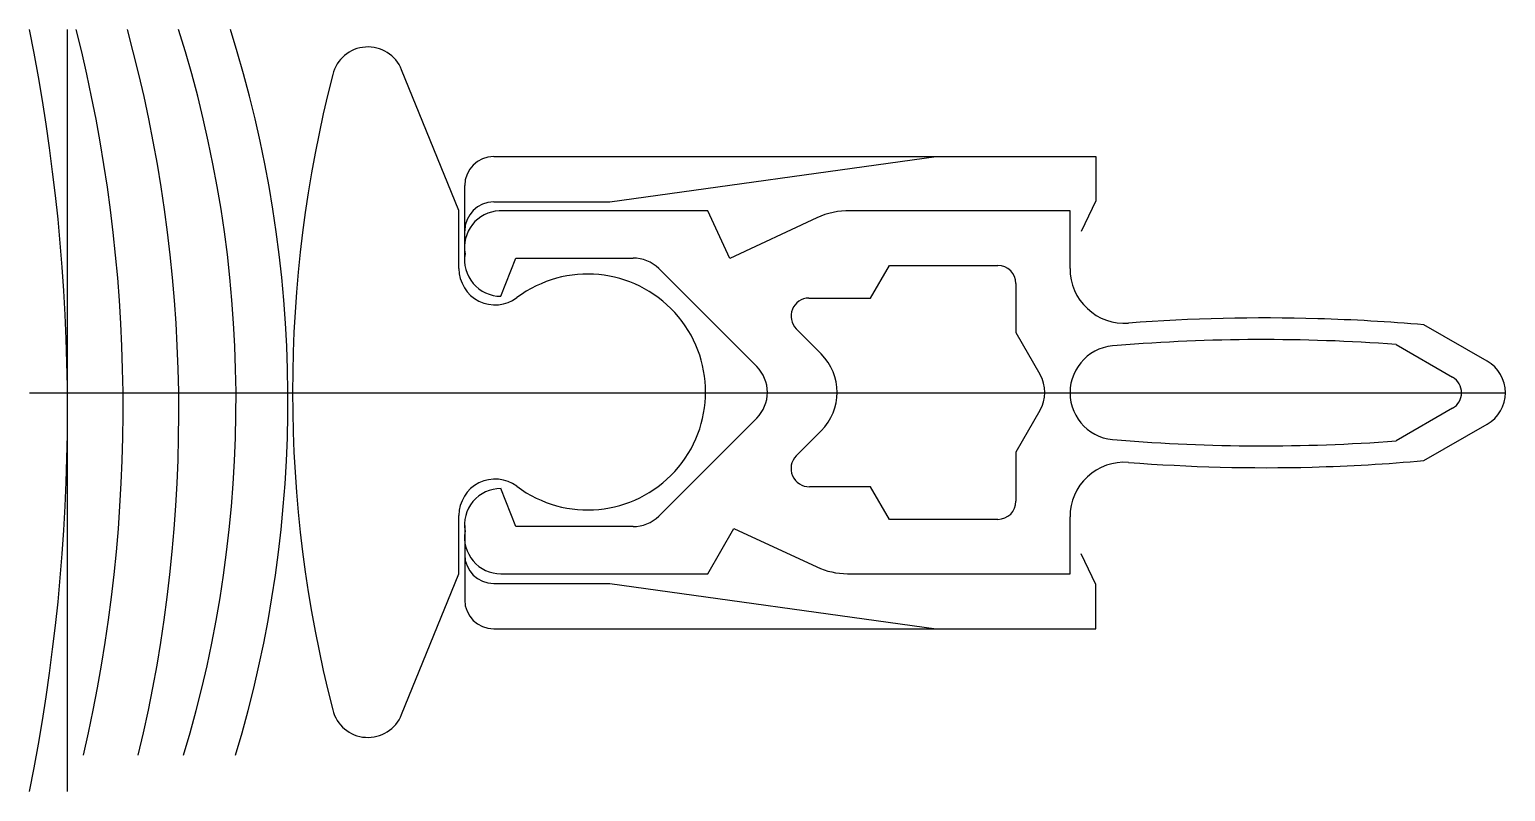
# Model space of a CAD drawing. Extents: x -1.1 to 39.6, y -11 to 10.
import ezdxf

# ---------------------------------------------------------------- set-up
doc = ezdxf.new("R2010")
doc.units = 0
doc.layers.get('0').update_dxf_attribs({"linetype": 'CONTINUOUS'})

msp = doc.modelspace()

# ---------------------------------------------------------------- linework, layer by layer
at = {"linetype": 'CONTINUOUS'}
for p, q in [((0, -10.99), (0, 10.01)), ((10.79, 5.02), (9.21, 8.9)), ((11.75, 6.51), (28.35, 6.51)), ((14.95, 5.26), (23.95, 6.51)), ((28.35, 6.51), (28.35, 5.29)), ((10.95, 3.66), (10.95, 5.71)), ((10.79, 3.42), (10.79, 5.02)), ((11.75, 5.26), (14.95, 5.26)), ((17.65, 5.01), (11.9, 5.01)), ((18.26, 3.7), (17.65, 5.01)), ((27.64, 5.01), (21.58, 5.01)), ((27.64, 3.42), (27.64, 5.01)), ((28.35, 5.29), (27.95, 4.44)), ((20.66, 4.82), (18.26, 3.7)), ((11.95, 2.66), (12.36, 3.71)), ((12.36, 3.71), (15.59, 3.71)), ((16.3, 3.42), (19, 0.72)), ((22.14, 2.61), (22.66, 3.51)), ((22.66, 3.51), (25.65, 3.51)), ((26.15, 3.01), (26.15, 1.66)), ((20.44, 2.61), (22.14, 2.61)), ((20.78, 1.07), (20.09, 1.76)), ((26.15, 1.66), (26.81, 0.51)), ((39.14, 0.87), (37.4, 1.87)), ((36.63, 1.33), (38.19, 0.43)), ((-1.05, 0), (39.63, 0)), ((19, -0.7), (16.3, -3.4)), ((26.81, -0.49), (26.15, -1.64)), ((38.19, -0.43), (36.63, -1.33)), ((20.09, -1.74), (20.78, -1.05)), ((37.4, -1.87), (39.14, -0.87)), ((26.15, -1.64), (26.15, -2.99)), ((12.36, -3.69), (11.95, -2.64)), ((22.14, -2.59), (20.46, -2.59)), ((22.66, -3.49), (22.14, -2.59)), ((10.79, -4.99), (10.79, -3.38)), ((10.95, -3.66), (10.95, -5.71)), ((25.65, -3.49), (22.66, -3.49)), ((27.64, -4.99), (27.64, -3.42)), ((15.59, -3.69), (12.36, -3.69)), ((17.65, -4.99), (18.37, -3.74)), ((18.37, -3.74), (20.66, -4.8)), ((28.35, -5.29), (27.95, -4.44)), ((9.21, -8.87), (10.79, -4.99)), ((11.75, -5.26), (14.95, -5.26)), ((11.95, -4.99), (17.65, -4.99)), ((14.95, -5.26), (23.95, -6.51)), ((21.5, -4.99), (27.64, -4.99)), ((28.35, -6.51), (28.35, -5.29)), ((11.75, -6.51), (28.35, -6.51))]:
    msp.add_line(p, q, dxfattribs=at)
for centre, radius, start, end in [((-53.193, -0.49), 53.19, 348.6147, 11.3853), ((-41.119, -0.405), 42.65, 347.0121, 14.1338), ((-37.183, -0.575), 40.25, 346.4721, 15.2467), ((-29.135, -0.216), 33.78, 343.1811, 17.621), ((-27.705, -0.216), 33.78, 343.1811, 17.621), ((8.281, 8.53), 1, 21.6969, 166.1313), ((41.342, 0.015), 35.14, 165.573, 194.427), ((11.75, 5.71), 0.8, 90, 180), ((11.943, 4.011), 1, 92.4928, 190.4249), ((11.75, 4.46), 0.8, 90, 180), ((21.513, 3.011), 2, 88.0858, 115.2518), ((11.945, 3.66), 1, 170.2116, 270.2611), ((15.596, 2.71), 1, 45.2336, 90.3313), ((11.79, 3.42), 1, 180, 306.8699), ((14.34, 0.02), 3.25, 233.1301, 126.8699), ((25.65, 3.01), 0.5, 0, 90), ((29.14, 3.416), 1.5, 179.8457, 274.2057), ((20.447, 2.11), 0.5, 90.8048, 224.4349), ((33.008, -47.939), 50, 88.3239, 94.3099), ((33.04, -47.94), 50, 84.9976, 88.3612), ((28.94, 0), 1.3, 90, 270), ((32.977, -47.935), 49.4, 85.7594, 94.6876), ((19.719, 0.01), 1.5, 315.0357, 44.9643), ((38.647, 0), 1, 299.5414, 60.4586), ((18.296, 0.01), 1, 314.7651, 45.2349), ((25.944, 0.01), 1, 330, 30), ((37.935, 0), 0.5, 300.6834, 59.3166), ((32.977, 47.935), 49.4, 265.3124, 274.2406), ((20.447, -2.09), 0.5, 135.5455, 271.501), ((29.14, -3.416), 1.5, 85.7943, 180.1543), ((33.065, 47.934), 50, 265.6241, 271.4383), ((32.944, 47.931), 50, 271.5766, 275.1127), ((11.79, -3.38), 1, 53.1301, 180), ((11.944, -3.64), 1, 89.6369, 190.3709), ((25.65, -2.99), 0.5, 270, 0), ((15.596, -2.69), 1, 269.6687, 314.7664), ((11.945, -3.99), 1, 170.2116, 270.2611), ((11.75, -4.46), 0.8, 180, 270), ((21.511, -2.99), 2, 244.8213, 269.6881), ((11.75, -5.71), 0.8, 180, 270), ((8.281, -8.5), 1, 193.8687, 338.3031)]:
    msp.add_arc(centre, radius, start, end, dxfattribs=at)

doc.saveas('drawing.dxf')
